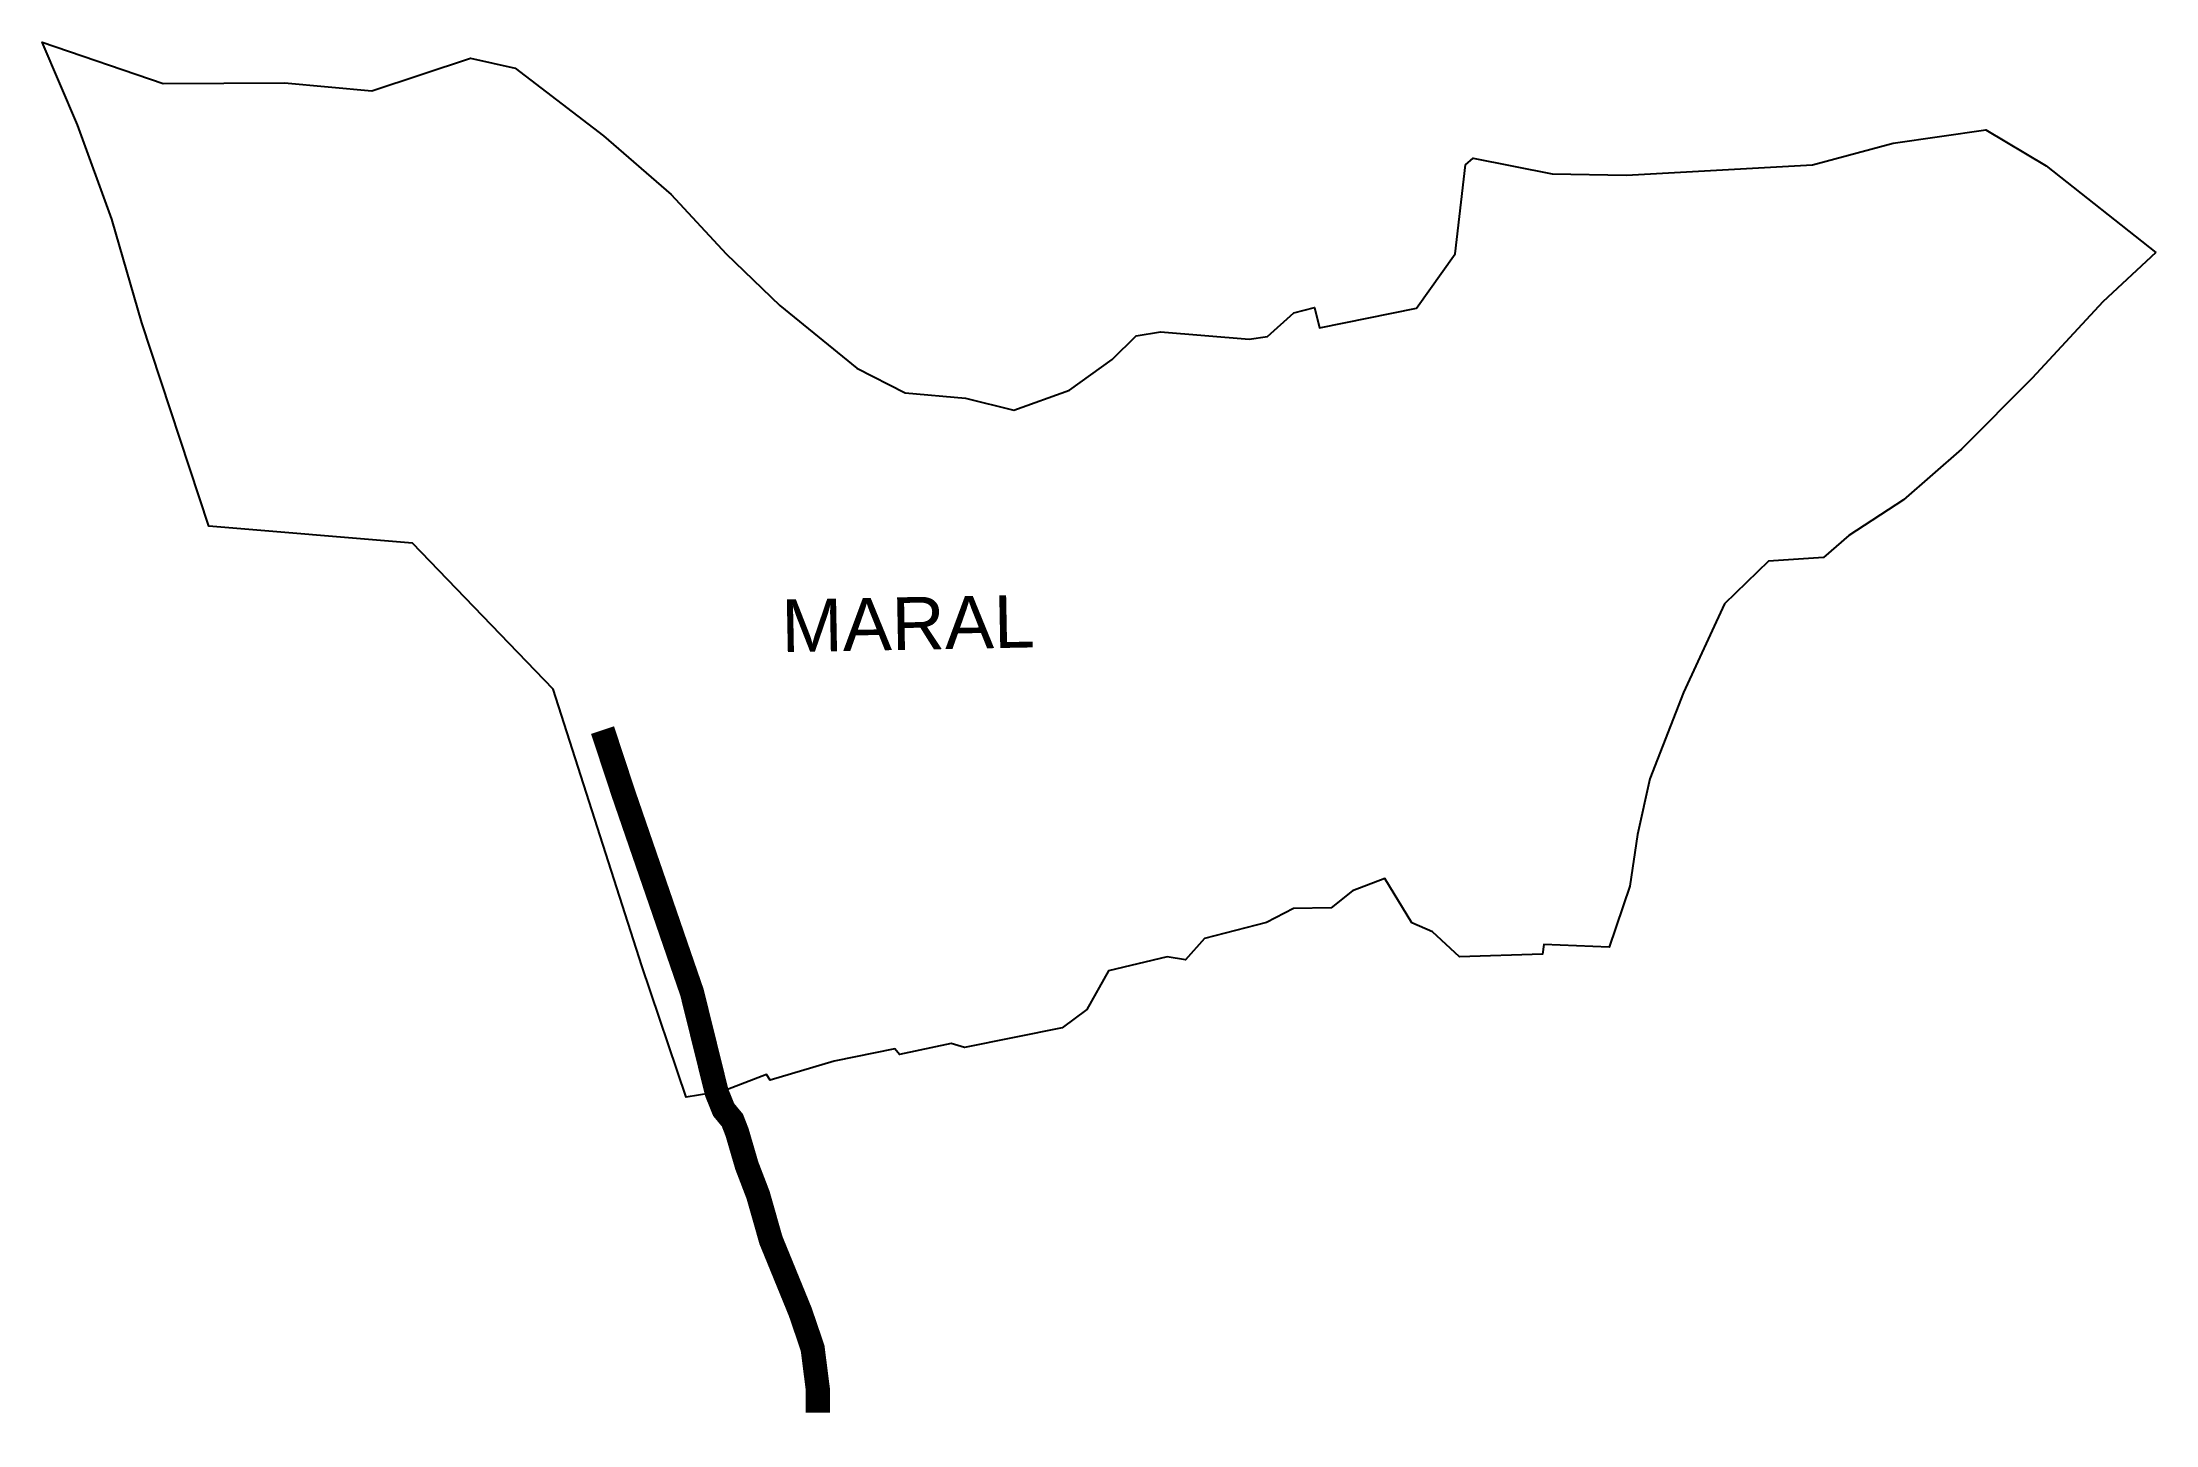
# Model space of a CAD drawing. Header units: metres. Extents: x 288816 to 293181, y 1990637 to 1993493.
import ezdxf

# ---------------------------------------------------------------- set-up
doc = ezdxf.new("R2010")
doc.units = ezdxf.units.M
for name, color, linetype in [('UNPROTECTED', 130, 'Continuous'), ('village', 3, 'Continuous'), ('VILLAGE NAME', 250, 'Continuous')]:
    doc.layers.add(name, color=color, linetype=linetype)
doc.styles.get("Standard").update_dxf_attribs({"font": 'simplex.shx'})

msp = doc.modelspace()

# ---------------------------------------------------------------- linework, layer by layer
at = {"layer": 'UNPROTECTED', "flags": 128}
msp.add_lwpolyline([(289973.1, 1992072.2, 50, 50, 0), (290016.6, 1991940.2, 50, 50, 0), (290062.2, 1991807.7, 50, 50, 0), (290088.9, 1991730.3, 50, 50, 0), (290121, 1991637, 50, 50, 0), (290142.6, 1991574.3, 50, 50, 0), (290157.8, 1991530.2, 50, 50, 0), (290175.3, 1991459.5, 50, 50, 0), (290203.1, 1991347.1, 50, 50, 0), (290209.1, 1991322.9, 50, 50, 0), (290223.3, 1991287.9, 50, 50, 0), (290232.5, 1991276.7, 50, 50, 0), (290241.3, 1991266.1, 50, 50, 0), (290251, 1991241.1, 50, 50, 0), (290271.1, 1991172.3, 50, 50, 0), (290294.3, 1991111.8, 50, 50, 0), (290306.5, 1991069, 50, 50, 0), (290320.9, 1991018.3, 50, 50, 0), (290337.4, 1990978, 50, 50, 0), (290360.1, 1990922.4, 50, 50, 0), (290381.6, 1990869.8, 50, 50, 0), (290398.7, 1990819.6, 50, 50, 0), (290407, 1990795.1, 50, 50, 0), (290417.8, 1990709.9, 50, 50, 0), (290417.8, 1990662, 0, 0, 0)], format="xyseb", dxfattribs=at)
at = {"layer": 'village'}
msp.add_polyline3d([(293181.3, 1993059, 0), (293072.2, 1992956.9, 0), (292926.1, 1992799.1, 0), (292780.4, 1992652.8, 0), (292660.4, 1992547.9, 0), (292547.2, 1992474.3, 0), (292495.1, 1992429.1, 0), (292381.2, 1992421.5, 0), (292290.3, 1992332.8, 0), (292205.7, 1992150.1, 0), (292136.1, 1991971.4, 0), (292110.8, 1991856.2, 0), (292095.1, 1991749.7, 0), (292052, 1991623.5, 0), (291917.5, 1991629.4, 0), (291914.5, 1991609.1, 0), (291743.4, 1991603.5, 0), (291687.2, 1991655.1, 0), (291644.8, 1991673.9, 0), (291588.8, 1991765.5, 0), (291522.1, 1991740.4, 0), (291478, 1991704.9, 0), (291400.1, 1991703.4, 0), (291344.5, 1991674.6, 0), (291216.3, 1991641.6, 0), (291177.3, 1991597.6, 0), (291139.1, 1991603.8, 0), (291018, 1991575, 0), (290973.1, 1991495.1, 0), (290922.5, 1991456.7, 0), (290720.5, 1991416.1, 0), (290693.1, 1991424.9, 0), (290586.8, 1991402, 0), (290576.7, 1991413.4, 0), (290451.6, 1991388.4, 0), (290319.6, 1991349.2, 0), (290311.9, 1991360.9, 0), (290222.4, 1991326.2, 0), (290145.7, 1991313.5, 0), (290054, 1991585, 0), (289871.2, 1992156.7, 0), (289580.2, 1992458.7, 0), (289160.1, 1992493.2, 0), (289021.6, 1992913.3, 0), (288959.7, 1993127.9, 0), (288888.3, 1993322.6, 0), (288815.8, 1993493.3, 0), (289065.5, 1993408.3, 0), (289316.4, 1993409.4, 0), (289496.4, 1993392.9, 0), (289700.2, 1993460.6, 0), (289792.4, 1993440.1, 0), (289975.4, 1993299.7, 0), (290114.6, 1993178.6, 0), (290228.2, 1993056.2, 0), (290339.5, 1992949.4, 0), (290498.3, 1992820.3, 0), (290598.2, 1992769, 0), (290723, 1992758, 0), (290822.5, 1992733.2, 0), (290937.4, 1992774.4, 0), (291026, 1992838.1, 0), (291075.5, 1992887.1, 0), (291125.7, 1992894.8, 0), (291309, 1992879.9, 0), (291346.6, 1992885.2, 0), (291401.1, 1992934.5, 0), (291443.9, 1992945.2, 0), (291454.3, 1992903, 0), (291654.6, 1992944.2, 0), (291734, 1993056.5, 0), (291755.3, 1993240.2, 0), (291771.1, 1993253.8, 0), (291934.5, 1993221.3, 0), (292088.4, 1993218.6, 0), (292472.4, 1993240.2, 0), (292638.7, 1993284.9, 0), (292830.5, 1993312.7, 0), (292955, 1993238.1, 0)], close=True, dxfattribs=at)

# ---------------------------------------------------------------- texts
at = {"layer": 'VILLAGE NAME', "insert": (290341.3, 1992341.8), "char_height": 108.748, "attachment_point": 1, "rotation": 1.1028}
msp.add_mtext_dynamic_manual_height_columns('{\\fArial|b0|i0|c0|p34;MARAL}', width=1571.314, gutter_width=543.7, heights=[0], dxfattribs=at)

doc.saveas('drawing.dxf')
